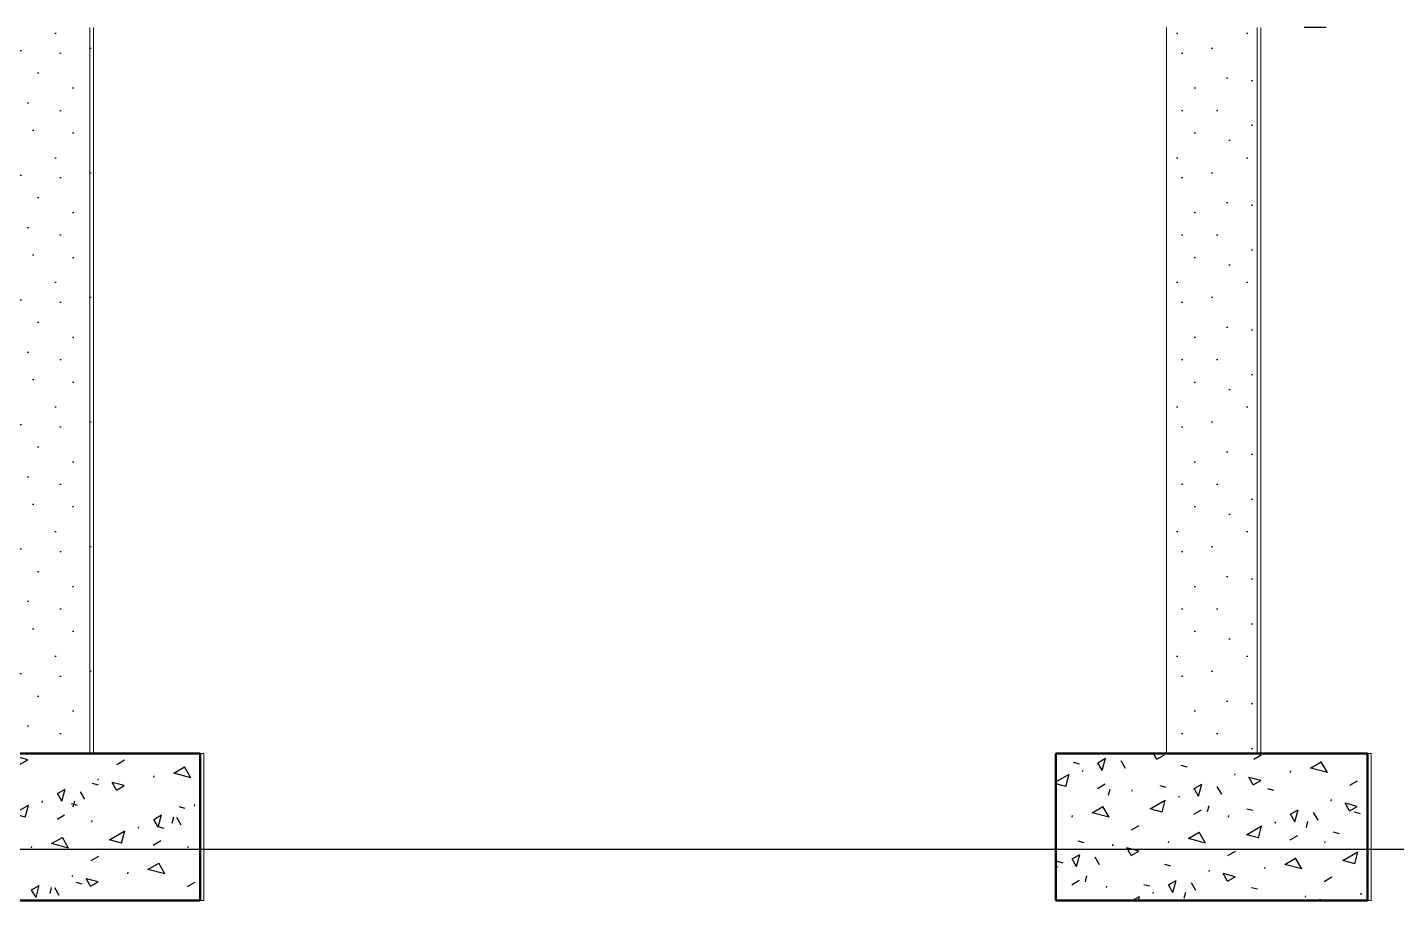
# Model space of a CAD drawing. Header units: millimetres. Extents: x -100 to 224448, y 0 to 22177.
# Drawn here: x 89984 to 95565, y 40 to 3600 of the extents above; entities that cross this region are included whole.
import ezdxf

# ---------------------------------------------------------------- set-up
doc = ezdxf.new("R2010")
doc.units = ezdxf.units.MM
doc.layers.get('0').update_dxf_attribs({"true_color": 0xdfdfdf})
for name, color, linetype, lineweight in [('Background_Concrete_ Reinforced', 7, 'Continuous', 9), ('Boundary_Concrete_ Reinforced', 99, 'Continuous', 50), ('Elevation_Concrete_ Reinforced', 252, 'Continuous', 25)]:
    doc.layers.add(name, color=color, linetype=linetype, lineweight=lineweight)
for name, color, linetype in [('Background_Front bricks', 7, 'Continuous'), ('Fill_Concrete_ Reinforced', 85, 'Continuous'), ('Viewport border', 7, 'Continuous')]:
    doc.layers.add(name, color=color, linetype=linetype)
pattern_1 = [(15, (-5595.9, -5200), (287.368, 497.736), [50.8, -355.6]), (105, (-5595.9, -5200), (-497.736, 287.368), [50.8, -355.6]), (150, (-5546.83, -5186.85), (-392.5523, -105.184), [71.842, -502.894]), (15, (-5606, -4966.04), (287.368, 497.736), [50.8, -355.6]), (60, (-5574.9, -4984), (-105.184, 392.5523), [35.921, -538.815]), (150, (-5574.9, -4984), (-392.5523, -105.184), [35.921, -538.815]), (15, (-5485.1, -4828.46), (287.368, 497.736), [71.842, -334.558]), (60, (-5485.1, -4828.46), (-105.184, 392.5523), [50.8, -523.9364]), (150, (-5415.7, -4809.87), (-392.5523, -105.184), [50.8, -523.9364]), (105, (-5352.3, -5029.55), (-497.736, 287.368), [50.8, -355.6]), (60, (-5352.32, -5029.55), (-105.184, 392.5523), [35.921, -538.815]), (150, (-5334.36, -4998.44), (-392.5523, -105.184), [35.921, -538.815]), (15, (-5573.13, -5088.7), (287.368, 497.736), [25.4, -340.36]), (15, (-5305, -4911.7), (287.368, 497.736), [25.4, -340.36]), (105, (-5440.83, -4895.5), (-497.736, 287.368), [25.4, -340.36]), (150, (-5332.6, -5103.15), (-392.5523, -105.184), [35.921, -538.815]), (150, (-5576.65, -4879.3), (-392.5523, -105.184), [35.921, -538.815]), (60, (-5446.4, -5021.9), (-105.184, 392.5523), [35.921, -538.815]), (105, (-5474.1, -5114.77), (-497.736, 287.368), [6.35, -400.05]), (105, (-5500.1, -4944.24), (-497.736, 287.368), [6.35, -400.05]), (105, (-5334.15, -4827.46), (-497.736, 287.368), [6.35, -400.05]), (105, (-5272.14, -5034.36), (-497.736, 287.368), [6.35, -400.05])]

# ---------------------------------------------------------------- blocks, each defined once
blk = doc.blocks.new("AA'__section__..%5CMainBuilding.dwg", base_point=(4426.8, -9050, 0))
at = {"layer": 'Elevation_Concrete_ Reinforced'}
h = blk.add_hatch(dxfattribs=at)
h.set_pattern_fill('DOTS2', color=256, scale=20, style=0)
h.paths.add_polyline_path([(20785.9, -5450), (20785.9, -8410), (21155.9, -8410), (21155.9, -5450)])
h = blk.add_hatch(dxfattribs=at)
h.set_pattern_fill('DOTS2', color=256, scale=20, style=0)
h.paths.add_polyline_path([(21155.9, -5450), (21155.9, -8410), (21170.9, -8410), (21170.9, -5450)])
h = blk.add_hatch(dxfattribs=at)
h.set_pattern_fill('DOTS2', color=256, scale=20, style=0)
h.paths.add_polyline_path([(25543.9, -5450), (25543.9, -8410), (25913.9, -8410), (25913.9, -5450)])
h = blk.add_hatch(dxfattribs=at)
h.set_pattern_fill('DOTS2', color=256, scale=20, style=0)
h.paths.add_polyline_path([(25913.9, -5450), (25913.9, -8410), (25928.9, -8410), (25928.9, -5450)])
h = blk.add_hatch(dxfattribs=at)
h.set_pattern_fill('DOTS2', color=256, scale=20, style=0)
h.paths.add_polyline_path([(21605.9, -8410), (21605.9, -9010), (21620.9, -9010), (21620.9, -8410)])
h = blk.add_hatch(dxfattribs=at)
h.set_pattern_fill('DOTS2', color=256, scale=20, style=0)
h.paths.add_polyline_path([(26363.9, -8410), (26363.9, -9010), (26378.9, -9010), (26378.9, -8410)])
at = {"layer": 'Fill_Concrete_ Reinforced', "extrusion": (-5.6429e-17, 1.41402e-17, -1)}
h = blk.add_hatch(dxfattribs=at)
h.set_pattern_fill('CONCRETE1', color=256, scale=20, angle=15, style=0)
h.set_pattern_definition(pattern_1)
h.paths.add_polyline_path([(-21605.9, -9010), (-20335.9, -9010), (-20335.9, -8410), (-21605.9, -8410)])
at = {"layer": 'Fill_Concrete_ Reinforced', "extrusion": (6.36666e-18, -1.41402e-17, -1)}
h = blk.add_hatch(dxfattribs=at)
h.set_pattern_fill('CONCRETE1', color=256, scale=20, angle=15, style=0)
h.set_pattern_definition(pattern_1)
h.paths.add_polyline_path([(-26363.9, -9010), (-25093.9, -9010), (-25093.9, -8410), (-26363.9, -8410)])
blk.add_line((5427.9, -8800), (41613.9, -8800))
at = {"layer": 'Background_Concrete_ Reinforced', "extrusion": (0, 1, 1.06547e-32)}
for p, q in [((21155.9, -5450), (21155.9, -8410)), ((21170.9, -5450), (21170.9, -8410)), ((21170.9, -5450), (21170.9, -8410)), ((25543.9, -5450), (25543.9, -8410)), ((25913.9, -5450), (25913.9, -8410)), ((25928.9, -5450), (25928.9, -8410)), ((25928.9, -5450), (25928.9, -8410)), ((21605.9, -8410), (20335.9, -8410)), ((21605.9, -9010), (21605.9, -8410)), ((21605.9, -8410), (21620.9, -8410)), ((21620.9, -9010), (21620.9, -8410)), ((21620.9, -9010), (21620.9, -8410)), ((21620.9, -8410), (21620.9, -8410)), ((26363.9, -8410), (25093.9, -8410)), ((25093.9, -8410), (25093.9, -9010)), ((26363.9, -9010), (26363.9, -8410)), ((26363.9, -8410), (26378.9, -8410)), ((26378.9, -8410), (26378.9, -8410)), ((26378.9, -9010), (26378.9, -8410)), ((26378.9, -9010), (26378.9, -8410)), ((20335.9, -9010), (21605.9, -9010)), ((21620.9, -9010), (20350.9, -9010)), ((21620.9, -9010), (20350.9, -9010)), ((25093.9, -9010), (26363.9, -9010)), ((25108.9, -9010), (25108.9, -9010)), ((26378.9, -9010), (25108.9, -9010)), ((25108.9, -9010), (25108.9, -9010)), ((26378.9, -9010), (25108.9, -9010))]:
    blk.add_line(p, q, dxfattribs=at)
at = {"layer": 'Background_Front bricks', "extrusion": (0, 1, 1.06547e-32)}
blk.add_line((26195.9, -5450), (26105.9, -5450), dxfattribs=at)
at = {"layer": 'Boundary_Concrete_ Reinforced', "extrusion": (0, 1, 1.06547e-32)}
for p, q in [((20335.9, -8410), (21605.9, -8410)), ((21605.9, -8410), (21605.9, -9010)), ((25093.9, -9010), (25093.9, -8410)), ((25093.9, -8410), (26363.9, -8410)), ((26363.9, -8410), (26363.9, -9010)), ((21605.9, -9010), (20335.9, -9010)), ((26363.9, -9010), (25093.9, -9010))]:
    blk.add_line(p, q, dxfattribs=at)

msp = doc.modelspace()

# ---------------------------------------------------------------- block references
at = {"layer": 'Viewport border'}
msp.add_blockref("AA'__section__..%5CMainBuilding.dwg", (73509.6, 0), dxfattribs=at)

doc.saveas('drawing.dxf')
